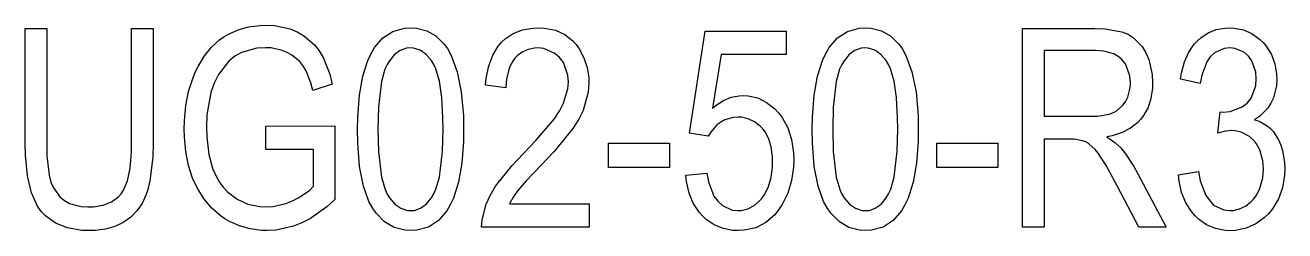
# Model space of a CAD drawing. Header units: millimetres. Extents: x -4.6 to 4.6, y -0.75 to 0.75.
import ezdxf

# ---------------------------------------------------------------- set-up
doc = ezdxf.new("R2010")
doc.units = ezdxf.units.MM
doc.layers.add('LASER_MARK', color=7, linetype='Continuous')

msp = doc.modelspace()

# ---------------------------------------------------------------- linework, layer by layer
at = {"layer": 'LASER_MARK'}
for points in [[(-2.8448, -0.1557), (-2.8448, 0.0142), (-2.3413, 0.0155), (-2.3413, -0.5225), (-2.3997, -0.5755), (-2.5195, -0.6604), (-2.5809, -0.6924), (-2.643, -0.7172), (-2.7701, -0.7455), (-2.835, -0.7491), (-2.8779, -0.7477), (-2.9602, -0.7368), (-3.0378, -0.7151), (-3.1107, -0.6824), (-3.1454, -0.662), (-3.1786, -0.639), (-3.2397, -0.5855), (-3.2938, -0.522), (-3.3407, -0.4484), (-3.3616, -0.4079), (-3.3802, -0.3651), (-3.41, -0.2731), (-3.4298, -0.1727), (-3.4397, -0.0639), (-3.441, -0.0063), (-3.4397, 0.052), (-3.4297, 0.163), (-3.4097, 0.2664), (-3.3797, 0.362), (-3.3609, 0.407), (-3.3401, 0.4495), (-3.2939, 0.5259), (-3.2416, 0.5908), (-3.183, 0.6441), (-3.1514, 0.6665), (-3.1183, 0.686), (-3.0475, 0.7174), (-2.9708, 0.7383), (-2.8883, 0.7487), (-2.8448, 0.75), (-2.7815, 0.747), (-2.6672, 0.7228), (-2.6163, 0.7016), (-2.5696, 0.6748), (-2.489, 0.6062), (-2.4552, 0.5642), (-2.4256, 0.5156), (-2.3781, 0.3935), (-2.3603, 0.3199), (-2.5017, 0.2725), (-2.5169, 0.33), (-2.553, 0.4218), (-2.5739, 0.456), (-2.5973, 0.4848), (-2.6546, 0.5324), (-2.6884, 0.5513), (-2.7252, 0.5665), (-2.8052, 0.5839), (-2.8486, 0.5861), (-2.9112, 0.5821), (-3.0227, 0.5507), (-3.0717, 0.5231), (-3.1161, 0.4874), (-3.1912, 0.3898), (-3.222, 0.3278), (-3.2469, 0.2579), (-3.2754, 0.0962), (-3.279, 0.0044), (-3.2771, -0.066), (-3.2619, -0.1932), (-3.2315, -0.3021), (-3.1859, -0.3928), (-3.1574, -0.4313), (-3.1258, -0.4652), (-3.0558, -0.5195), (-2.9766, -0.5556), (-2.8883, -0.5737), (-2.8407, -0.5759), (-2.794, -0.5732), (-2.6989, -0.551), (-2.6505, -0.5316), (-2.6043, -0.5083), (-2.5269, -0.4553), (-2.4957, -0.4256), (-2.4957, -0.1557)], [(-3.8271, 0.7253), (-3.6688, 0.7253), (-3.6688, -0.1123), (-3.6714, -0.2129), (-3.692, -0.3856), (-3.71, -0.4579), (-3.7212, -0.4907), (-3.7501, -0.5511), (-3.7873, -0.6043), (-3.833, -0.6505), (-3.859, -0.6709), (-3.887, -0.6892), (-3.9485, -0.7185), (-4.0173, -0.7381), (-4.0935, -0.7478), (-4.1343, -0.7491), (-4.1914, -0.7469), (-4.2943, -0.7293), (-4.3825, -0.6943), (-4.456, -0.6417), (-4.4872, -0.6089), (-4.5146, -0.5704), (-4.5585, -0.4732), (-4.5878, -0.349), (-4.6024, -0.198), (-4.6043, -0.1123), (-4.6043, 0.7253), (-4.447, 0.7253), (-4.447, -0.1111), (-4.4451, -0.2027), (-4.4297, -0.3453), (-4.4163, -0.3962), (-4.3985, -0.4376), (-4.3484, -0.5045), (-4.316, -0.5301), (-4.2793, -0.5501), (-4.1945, -0.5731), (-4.1464, -0.5759), (-4.1058, -0.5745), (-4.0333, -0.5626), (-3.9724, -0.5389), (-3.923, -0.5033), (-3.9027, -0.481), (-3.885, -0.4545), (-3.8566, -0.3845), (-3.8377, -0.292), (-3.8282, -0.177), (-3.8271, -0.1111)], [(-2.1745, -0.0095), (-2.173, 0.079), (-2.1607, 0.2394), (-2.1361, 0.3776), (-2.0992, 0.4937), (-2.0761, 0.5434), (-2.05, 0.5874), (-1.9891, 0.6579), (-1.9165, 0.7049), (-1.8322, 0.7284), (-1.7856, 0.7313), (-1.7442, 0.729), (-1.6683, 0.7099), (-1.6014, 0.6719), (-1.5435, 0.6148), (-1.5179, 0.5791), (-1.4901, 0.5297), (-1.4456, 0.4102), (-1.4159, 0.263), (-1.4011, 0.0882), (-1.3992, -0.0095), (-1.4007, -0.0974), (-1.413, -0.257), (-1.4374, -0.3948), (-1.4741, -0.5109), (-1.497, -0.5608), (-1.5229, -0.6049), (-1.5837, -0.6755), (-1.6564, -0.7226), (-1.741, -0.7461), (-1.7878, -0.7491), (-1.8293, -0.7465), (-1.9066, -0.7257), (-1.9763, -0.6842), (-2.0382, -0.6219), (-2.0663, -0.5829), (-2.0917, -0.5376), (-2.1322, -0.4244), (-2.1593, -0.281), (-2.1728, -0.1075)], [(-0.4812, -0.5532), (-0.4812, -0.7244), (-1.2676, -0.7244), (-1.2647, -0.6709), (-1.2332, -0.5548), (-1.2046, -0.4921), (-1.1649, -0.4248), (-1.0444, -0.2729), (-0.9638, -0.1883), (-0.8702, -0.0922), (-0.7362, 0.0652), (-0.6957, 0.1266), (-0.668, 0.1813), (-0.6364, 0.2849), (-0.6324, 0.3339), (-0.6365, 0.3867), (-0.6689, 0.4769), (-0.6973, 0.5142), (-0.7316, 0.5447), (-0.8115, 0.5795), (-0.8571, 0.5839), (-0.882, 0.5827), (-0.9284, 0.5733), (-0.9702, 0.5544), (-1.0073, 0.5262), (-1.0242, 0.5085), (-1.0395, 0.4888), (-1.0639, 0.4431), (-1.0853, 0.3594), (-1.0894, 0.2934), (-1.2397, 0.312), (-1.2344, 0.3625), (-1.2157, 0.4539), (-1.1862, 0.5324), (-1.1459, 0.598), (-1.1217, 0.6259), (-1.095, 0.6506), (-1.0357, 0.6902), (-0.9683, 0.7165), (-0.8928, 0.7297), (-0.8521, 0.7313), (-0.808, 0.7294), (-0.728, 0.7141), (-0.6592, 0.6834), (-0.6015, 0.6373), (-0.5767, 0.6085), (-0.5549, 0.5774), (-0.5199, 0.5119), (-0.4965, 0.4422), (-0.4848, 0.3683), (-0.4834, 0.3297), (-0.488, 0.2613), (-0.5245, 0.1285), (-0.5565, 0.0642), (-0.6013, -0.0045), (-0.7402, -0.1738), (-0.8343, -0.2744), (-0.9417, -0.3866), (-1.003, -0.4563), (-1.0374, -0.5047), (-1.0647, -0.5532)], [(0.2258, -0.3446), (0.3793, -0.3288), (0.3909, -0.3936), (0.4311, -0.4967), (0.4597, -0.5351), (0.4924, -0.5648), (0.5653, -0.5986), (0.6055, -0.6028), (0.6311, -0.6014), (0.6795, -0.5894), (0.7243, -0.5655), (0.7654, -0.5297), (0.7847, -0.5073), (0.8023, -0.4823), (0.8305, -0.4259), (0.8494, -0.3607), (0.8588, -0.287), (0.86, -0.2468), (0.8588, -0.2091), (0.8497, -0.1401), (0.8315, -0.0799), (0.8042, -0.0285), (0.7872, -0.006), (0.7684, 0.0141), (0.7274, 0.0462), (0.6817, 0.0677), (0.6315, 0.0784), (0.6046, 0.0797), (0.572, 0.0774), (0.51, 0.0587), (0.4805, 0.0424), (0.4531, 0.0221), (0.4074, -0.0295), (0.3891, -0.0608), (0.2517, -0.0389), (0.3672, 0.7057), (0.9578, 0.7057), (0.9578, 0.5354), (0.484, 0.5354), (0.4198, 0.1459), (0.4464, 0.1672), (0.5009, 0.2014), (0.557, 0.2242), (0.6147, 0.2356), (0.6441, 0.237), (0.6809, 0.235), (0.7507, 0.2191), (0.8155, 0.1873), (0.8755, 0.1396), (0.9036, 0.1098), (0.9295, 0.0766), (0.9709, 0.002), (0.9986, -0.0837), (1.0124, -0.1804), (1.0141, -0.2329), (1.0124, -0.2851), (0.9986, -0.3839), (0.9709, -0.475), (0.9295, -0.5585), (0.9036, -0.5975), (0.8749, -0.633), (0.8104, -0.6898), (0.7364, -0.7277), (0.653, -0.7467), (0.6078, -0.7491), (0.5699, -0.7474), (0.4987, -0.734), (0.4335, -0.7071), (0.3743, -0.6669), (0.347, -0.6418), (0.3218, -0.6137), (0.2801, -0.5497), (0.2498, -0.4754), (0.2309, -0.3908)], [(1.1495, -0.0095), (1.1511, 0.079), (1.1634, 0.2394), (1.188, 0.3776), (1.2249, 0.4937), (1.2479, 0.5434), (1.274, 0.5874), (1.3349, 0.6579), (1.4076, 0.7049), (1.4919, 0.7284), (1.5384, 0.7313), (1.5798, 0.729), (1.6558, 0.7099), (1.7227, 0.6719), (1.7806, 0.6148), (1.8062, 0.5791), (1.834, 0.5297), (1.8785, 0.4102), (1.9082, 0.263), (1.923, 0.0882), (1.9248, -0.0095), (1.9233, -0.0974), (1.9111, -0.257), (1.8866, -0.3948), (1.85, -0.5109), (1.8271, -0.5608), (1.8011, -0.6049), (1.7403, -0.6755), (1.6676, -0.7226), (1.583, -0.7461), (1.5362, -0.7491), (1.4947, -0.7465), (1.4174, -0.7257), (1.3478, -0.6842), (1.2858, -0.6219), (1.2578, -0.5829), (1.2324, -0.5376), (1.1918, -0.4244), (1.1647, -0.281), (1.1512, -0.1075)], [(2.6875, -0.7244), (2.6875, 0.7253), (3.2147, 0.7253), (3.2919, 0.7228), (3.4137, 0.7025), (3.4584, 0.6848), (3.496, 0.6612), (3.5606, 0.5936), (3.5875, 0.5497), (3.6095, 0.5006), (3.6347, 0.3911), (3.6378, 0.3307), (3.6365, 0.2907), (3.6258, 0.2165), (3.6044, 0.15), (3.5724, 0.0913), (3.5524, 0.0649), (3.5298, 0.0406), (3.4773, -0.0011), (3.4152, -0.0336), (3.3432, -0.0568), (3.3036, -0.0649), (3.3619, -0.1047), (3.4046, -0.1449), (3.4386, -0.1876), (3.5004, -0.28), (3.528, -0.3297), (3.7359, -0.7244), (3.5381, -0.7244), (3.3799, -0.4228), (3.2991, -0.2746), (3.2407, -0.1845), (3.2174, -0.1563), (3.172, -0.115), (3.1498, -0.1019), (3.1257, -0.0926), (3.0641, -0.082), (3.0267, -0.0807), (2.8448, -0.0807), (2.8448, -0.7244)], [(3.8261, -0.3418), (3.9723, -0.318), (3.9859, -0.3848), (4.0261, -0.4916), (4.0837, -0.5628), (4.1587, -0.5984), (4.2027, -0.6028), (4.2273, -0.6015), (4.2739, -0.591), (4.3172, -0.5698), (4.3571, -0.5382), (4.3758, -0.5184), (4.3929, -0.4964), (4.4203, -0.4478), (4.4443, -0.3632), (4.4489, -0.2991), (4.4447, -0.2389), (4.4226, -0.1602), (4.3973, -0.1156), (4.3815, -0.0956), (4.346, -0.0618), (4.2856, -0.0292), (4.2406, -0.0196), (4.2166, -0.0184), (4.1702, -0.0233), (4.1138, -0.038), (4.1305, 0.1184), (4.1533, 0.1161), (4.2047, 0.1203), (4.2922, 0.1533), (4.3283, 0.1823), (4.3578, 0.2183), (4.3915, 0.3069), (4.3957, 0.3595), (4.3922, 0.4079), (4.3639, 0.4897), (4.3391, 0.5231), (4.3094, 0.5502), (4.2407, 0.5813), (4.2017, 0.5851), (4.1613, 0.5811), (4.0902, 0.5486), (4.0597, 0.5203), (4.0335, 0.4837), (3.9968, 0.3856), (3.9862, 0.3241), (3.8407, 0.3557), (3.8487, 0.4007), (3.8713, 0.4822), (3.9024, 0.5524), (3.9422, 0.6112), (3.9653, 0.6364), (3.9902, 0.6586), (4.0437, 0.6942), (4.1023, 0.718), (4.1661, 0.7298), (4.1998, 0.7313), (4.2352, 0.7297), (4.302, 0.7163), (4.3633, 0.6895), (4.4192, 0.6494), (4.4451, 0.6244), (4.4688, 0.5968), (4.5066, 0.5366), (4.5318, 0.4694), (4.5445, 0.3953), (4.546, 0.3557), (4.5434, 0.3076), (4.5218, 0.2199), (4.503, 0.1804), (4.4794, 0.1444), (4.4192, 0.0846), (4.3828, 0.0608), (4.4168, 0.0493), (4.4757, 0.0167), (4.5005, -0.0044), (4.5226, -0.0291), (4.5601, -0.0901), (4.5755, -0.1263), (4.5881, -0.1654), (4.6025, -0.2503), (4.6043, -0.2962), (4.6024, -0.345), (4.5877, -0.4358), (4.5583, -0.5175), (4.5141, -0.5902), (4.4866, -0.6231), (4.4564, -0.6528), (4.3917, -0.7004), (4.3212, -0.7322), (4.2449, -0.748), (4.2046, -0.75), (4.1673, -0.7483), (4.0969, -0.7344), (4.0324, -0.7067), (3.9736, -0.6652), (3.9464, -0.6392), (3.9214, -0.6104), (3.8799, -0.5455), (3.8498, -0.4711), (3.8312, -0.3873)], [(-2.0252, -0.0095), (-2.0209, -0.1714), (-1.9987, -0.3597), (-1.9733, -0.4489), (-1.9574, -0.4826), (-1.9399, -0.5108), (-1.9013, -0.5559), (-1.8578, -0.5859), (-1.8096, -0.601), (-1.7837, -0.6028), (-1.7593, -0.6009), (-1.7135, -0.5858), (-1.6718, -0.5554), (-1.6342, -0.5098), (-1.6169, -0.4813), (-1.6011, -0.4473), (-1.5759, -0.3579), (-1.5537, -0.1702), (-1.5495, -0.0095), (-1.5506, 0.0754), (-1.559, 0.2231), (-1.576, 0.3415), (-1.6014, 0.4307), (-1.6172, 0.4642), (-1.6348, 0.4923), (-1.6736, 0.5371), (-1.7175, 0.567), (-1.7663, 0.582), (-1.7926, 0.5839), (-1.8168, 0.582), (-1.8623, 0.5668), (-1.9038, 0.5364), (-1.9412, 0.4908), (-1.9584, 0.4623), (-1.974, 0.4284), (-1.9991, 0.339), (-2.021, 0.1514)], [(1.2989, -0.0095), (1.3031, -0.1714), (1.3253, -0.3597), (1.3507, -0.4489), (1.3666, -0.4826), (1.3841, -0.5108), (1.4228, -0.5559), (1.4662, -0.5859), (1.5144, -0.601), (1.5403, -0.6028), (1.5648, -0.6009), (1.6105, -0.5858), (1.6522, -0.5554), (1.6898, -0.5098), (1.7071, -0.4813), (1.7229, -0.4473), (1.7482, -0.3579), (1.7703, -0.1702), (1.7745, -0.0095), (1.7735, 0.0754), (1.765, 0.2231), (1.7481, 0.3415), (1.7227, 0.4307), (1.7068, 0.4642), (1.6893, 0.4923), (1.6504, 0.5371), (1.6066, 0.567), (1.5578, 0.582), (1.5315, 0.5839), (1.5072, 0.582), (1.4617, 0.5668), (1.4203, 0.5364), (1.3829, 0.4908), (1.3657, 0.4623), (1.35, 0.4284), (1.325, 0.339), (1.3031, 0.1514)], [(2.8448, 0.0854), (3.1831, 0.0854), (3.2351, 0.0871), (3.3191, 0.1004), (3.3511, 0.112), (3.3783, 0.1274), (3.4237, 0.1695), (3.4419, 0.1962), (3.4567, 0.2261), (3.4737, 0.2929), (3.4758, 0.3297), (3.4718, 0.3817), (3.4397, 0.4679), (3.4116, 0.5022), (3.3945, 0.517), (3.3546, 0.5406), (3.2801, 0.5613), (3.2207, 0.5652), (2.8448, 0.5652)], [(-0.3407, -0.2892), (-0.3407, -0.1101), (0.1071, -0.1101), (0.1071, -0.2892)], [(2.0597, -0.2892), (2.0597, -0.1101), (2.5074, -0.1101), (2.5074, -0.2892)]]:
    msp.add_lwpolyline(points, close=True, dxfattribs=at)

doc.saveas('drawing.dxf')
